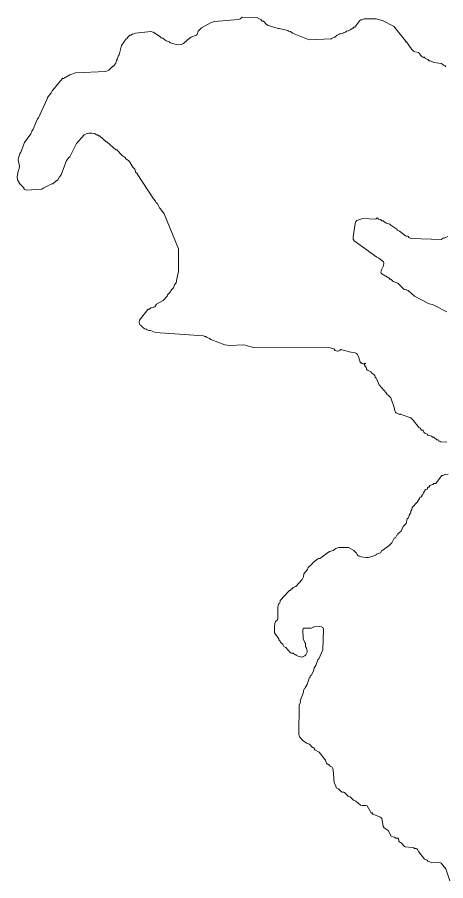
# Model space of a CAD drawing. Header units: inches. Extents: x -230 to 1081, y -574 to 1166.
# Drawn here: x 708.3 to 796.6, y -336.1 to -158 of the extents above; entities that cross this region are included whole.
import ezdxf

# ---------------------------------------------------------------- set-up
doc = ezdxf.new("R2010")
doc.units = ezdxf.units.IN
doc.header["$MEASUREMENT"] = 0
doc.layers.add('Layer 1', color=7, linetype='Continuous')

# ---------------------------------------------------------------- blocks, each defined once
blk = doc.blocks.new('block 2')
at = {"layer": 'Layer 1', "lineweight": 0}
for points in [[(796.61, -168.21), (796.36, -167.92), (796.15, -167.82), (795.72, -167.5), (794.13, -167.29), (793.39, -166.97), (793.23, -166.98), (793.18, -166.97), (793.1, -166.91), (792.86, -166.65), (792.33, -166.44), (792.31, -166.4), (792.26, -166.27), (792.23, -166.23), (792.15, -166.22), (791.98, -166.24), (791.91, -166.23), (791.74, -166.12), (791.34, -165.75), (791.31, -165.67), (791.13, -165.37), (790.99, -165.25), (790.18, -165.1), (789.95, -164.99), (789.58, -164.64), (788.52, -163.05), (788.48, -163.04), (788.35, -163.06), (788.31, -163.05), (788.3, -163.01), (788.32, -162.88), (788.31, -162.84), (786.05, -160.04), (786.01, -159.92), (785.98, -159.88), (783.54, -158.66), (782.27, -158.32), (779.79, -158.32), (779.27, -158.51), (779.15, -158.5), (779.1, -158.5), (778.88, -158.65), (777.83, -159.98), (777.79, -159.99), (777.67, -159.98), (777.62, -159.98), (777.59, -160.02), (777.54, -160.15), (777.51, -160.19), (777.46, -160.2), (777.35, -160.19), (777.3, -160.19), (777.27, -160.23), (777.22, -160.36), (777.19, -160.41), (777.15, -160.42), (777.03, -160.4), (776.98, -160.41), (776.94, -160.45), (776.85, -160.59), (776.71, -160.63), (776.69, -160.66), (776.69, -160.69), (776.66, -160.72), (776.53, -160.78), (776.13, -160.83), (775.92, -161.04), (775.5, -161.15), (775.45, -161.17), (775.43, -161.2), (775.41, -161.23), (775.39, -161.25), (774.76, -161.36), (774.53, -161.53), (774.17, -161.68), (773.7, -162.1), (773.6, -162.14), (773.28, -162.21), (773.05, -162.38), (772.96, -162.42), (768.41, -162.63), (765.02, -161.25), (764.59, -160.93), (764.17, -160.83), (764.12, -160.8), (764.1, -160.77), (764.08, -160.74), (764.06, -160.72), (762.26, -160.3), (762.05, -160.3), (759.94, -159.66), (759.62, -159.45), (759.09, -158.82), (758.99, -158.77), (758.77, -158.75), (758.67, -158.71), (758.57, -158.63), (758.43, -158.46), (758, -158.2), (757.87, -158.17), (757.85, -158.14), (757.84, -158.1), (757.82, -158.08), (754.64, -157.97), (754.52, -158.02), (754.22, -158.29), (753.85, -158.45), (748.92, -158.82), (748.08, -159.09), (746.2, -160.13), (745.54, -160.83), (745.34, -161.51), (745.22, -161.68), (744.05, -162.1), (744.05, -162.12), (744.06, -162.18), (744.05, -162.21), (744.01, -162.22), (743.89, -162.2), (743.84, -162.21), (742.52, -163.37), (742.04, -163.58), (741.4, -163.63), (740.75, -163.55), (739.82, -163.26), (739.75, -163.21), (739.66, -163.09), (739.61, -163.05), (738.97, -162.84), (738.23, -162.31), (738.15, -162.28), (737.99, -162.24), (737.91, -162.21), (737.59, -161.88), (736.25, -161.05), (735.79, -160.93), (732.62, -161.25), (732.02, -161.46), (731.67, -161.68), (731.63, -161.69), (731.5, -161.67), (731.45, -161.68), (731.03, -162.09), (730.92, -162.31), (730.89, -162.33), (730.71, -162.42), (729.77, -163.78), (729.23, -165.7), (729.02, -166.02), (728.91, -166.55), (728.7, -166.86), (728.54, -167.41), (728.15, -167.96), (728.07, -168.03), (727.98, -168.06), (727.11, -168.88), (726.51, -169.17), (720.23, -169.41), (719.07, -169.83), (717.79, -170.57), (717.75, -170.58), (717.63, -170.56), (717.58, -170.57), (715.46, -173.11), (715.25, -173.53), (714.51, -174.49), (714.47, -174.59), (714.44, -174.81), (712.61, -178.72), (712.39, -178.93), (711.55, -181.05), (711.23, -181.48), (711.02, -182), (709.75, -183.8), (709.02, -185.82), (708.77, -186.17), (708.48, -186.98), (708.45, -187.4), (708.69, -188.68), (708.62, -189.16), (708.41, -189.71), (708.25, -190.9), (708.32, -191.47), (708.62, -192.04), (708.66, -192.2), (708.69, -192.28), (709.56, -193.11), (709.64, -193.23), (709.63, -193.4), (709.64, -193.44), (710.18, -193.64), (713.35, -193.44), (713.56, -193.23), (715.36, -192.34), (715.57, -192.32), (715.68, -192.28), (716.1, -191.85), (716.63, -191.53), (716.95, -190.9), (717.27, -190.48), (718.43, -187.51), (718.71, -187.19), (718.79, -186.96), (718.89, -186.89), (718.99, -186.83), (719.07, -186.77), (720.49, -184.01), (722.03, -182.24), (722.45, -182), (723.02, -181.87), (723.64, -181.86), (724.19, -181.97), (724.57, -182.22), (724.61, -182.23), (724.74, -182.21), (724.78, -182.22), (724.99, -182.43), (725.03, -182.44), (725.16, -182.42), (725.21, -182.43), (726.48, -183.59), (726.55, -183.63), (726.72, -183.67), (726.79, -183.7), (728.59, -185.29), (728.63, -185.3), (728.76, -185.28), (728.81, -185.29), (729.87, -186.45), (730.5, -186.88), (730.54, -186.98), (730.56, -187.08), (730.61, -187.16), (730.77, -187.21), (730.79, -187.24), (730.79, -187.27), (730.82, -187.3), (731.19, -187.54), (731.45, -187.83), (732.09, -188.89), (732.51, -189.31), (732.58, -189.48), (732.65, -189.87), (732.72, -190.05), (732.76, -190.06), (732.89, -190.04), (732.94, -190.05), (732.95, -190.09), (732.93, -190.22), (732.94, -190.26), (736.32, -195.45), (736.75, -195.88), (736.78, -195.95), (736.82, -196.11), (736.85, -196.19), (736.92, -196.25), (737.1, -196.35), (737.17, -196.4), (737.28, -196.72), (737.59, -197.25), (737.81, -197.46), (738.55, -198.52), (741.52, -205.72), (741.51, -210.49), (741.3, -211.23), (741.3, -211.44), (741.28, -211.48), (741.24, -211.52), (741.19, -211.55), (740.98, -212.71), (740.67, -213.13), (740.45, -213.77), (740.03, -214.19), (739.71, -214.72), (739.29, -215.15), (739.25, -215.22), (739.22, -215.39), (739.18, -215.46), (738.3, -216.36), (736.96, -217.16), (736.58, -217.66), (736.43, -217.79), (736.28, -217.85), (735.79, -217.9), (735.72, -217.95), (735.64, -218.06), (735.58, -218.11), (735.48, -218.15), (735.26, -218.17), (735.16, -218.22), (733.42, -220.47), (733.35, -220.87), (733.46, -221.29), (733.55, -221.4), (733.65, -221.48), (733.89, -221.6), (733.99, -221.82), (734.33, -222.1), (734.51, -222.2), (734.86, -222.27), (734.93, -222.34), (734.98, -222.41), (735.05, -222.45), (735.37, -222.56), (735.45, -222.57), (735.61, -222.55), (735.69, -222.56), (736.74, -222.99), (746.65, -223.67), (746.91, -223.83), (746.96, -223.84), (747.12, -223.83), (747.17, -223.85), (747.2, -223.88), (747.21, -223.91), (747.23, -223.93), (747.89, -224.21), (748.18, -224.46), (751.04, -225.52), (751.98, -225.66), (754.96, -225.52), (756.97, -226.05), (772.75, -226.16), (773.49, -226.37), (773.58, -226.44), (773.72, -226.62), (773.81, -226.69), (774.27, -226.87), (774.43, -226.86), (774.82, -226.64), (774.97, -226.47), (775.04, -226.48), (775.19, -226.56), (776.53, -226.92), (776.66, -227), (777.88, -227.21), (778.15, -227.32), (778.29, -227.47), (778.57, -227.94), (778.96, -229.11), (779.1, -229.23), (779.23, -229.26), (779.38, -229.4), (779.52, -229.44), (779.74, -229.42), (779.96, -229.29), (780.05, -229.33), (780.04, -229.38), (779.84, -229.54), (779.86, -229.74), (780.16, -230.18), (780.22, -230.51), (780.26, -230.6), (780.43, -230.75), (781.11, -231.13), (781.34, -231.38), (781.76, -231.68), (781.94, -231.89), (782.06, -232.19), (782.23, -232.39), (782.3, -232.56), (782.33, -232.58), (782.36, -232.6), (782.38, -232.62), (782.83, -233.81), (784.31, -235.4), (784.5, -235.79), (784.53, -235.82), (784.71, -235.9), (785.24, -236.43), (785.98, -238.46), (786.06, -239.12), (786.19, -239.39), (786.36, -239.54), (786.94, -239.82), (787.01, -239.83), (787.18, -239.81), (787.25, -239.82), (787.3, -239.84), (787.32, -239.87), (787.33, -239.9), (787.36, -239.92), (789.36, -240.58), (789.89, -241.05), (791.02, -242.55), (791.17, -242.67), (791.32, -242.74), (791.59, -243.1), (791.67, -243.13), (791.84, -243.16), (791.91, -243.2), (791.99, -243.31), (792.07, -243.53), (792.12, -243.63), (792.28, -243.76), (792.76, -243.95), (792.79, -243.98), (792.83, -244.12), (792.86, -244.16), (793.71, -244.37), (793.74, -244.41), (793.79, -244.54), (793.82, -244.58), (793.89, -244.59), (794.06, -244.57), (794.13, -244.58), (794.77, -245.11), (794.82, -245.12), (794.93, -245.1), (794.98, -245.11), (795.1, -245.2), (795.16, -245.3), (795.23, -245.38), (795.46, -245.44), (795.48, -245.48), (795.49, -245.51), (795.51, -245.53), (796.78, -245.64)], [(797.1, -252.2), (796.41, -252.25), (795.95, -252.45), (795.8, -252.48), (795.72, -252.52), (794.56, -254.11), (794.47, -254.13), (794.13, -254.11), (793.92, -254.32), (793.29, -254.53), (793.25, -254.6), (793.22, -254.78), (793.18, -254.85), (793.11, -254.89), (792.93, -254.92), (792.86, -254.96), (792.83, -255.03), (792.8, -255.21), (792.76, -255.27), (792.68, -255.31), (792.51, -255.34), (792.44, -255.38), (791.98, -256.09), (791.87, -256.36), (791.83, -256.42), (791.7, -256.54), (791.66, -256.62), (791.63, -256.79), (791.59, -256.86), (791.52, -256.9), (791.35, -256.93), (791.28, -256.97), (791.23, -257.04), (791.2, -257.21), (790.7, -258.01), (789.69, -259.09), (789.58, -259.51), (789.37, -259.83), (789.36, -259.88), (789.37, -260.04), (789.33, -260.24), (789.05, -260.67), (788.95, -261.1), (788.87, -261.18), (788.69, -261.32), (788.63, -261.42), (788.42, -262.37), (787.78, -263), (787.36, -263.96), (786.72, -264.49), (786.71, -264.53), (786.73, -264.65), (786.72, -264.7), (786.69, -264.72), (786.51, -264.8), (786.19, -265.33), (786.16, -265.36), (786.02, -265.41), (785.98, -265.44), (785.44, -266.35), (784.89, -266.94), (783.6, -267.91), (783.49, -267.94), (783.44, -267.98), (783.12, -268.4), (782.92, -268.53), (782.28, -268.72), (782.25, -268.76), (782.2, -268.89), (782.17, -268.93), (780.69, -269.36), (780.17, -269.39), (779.16, -269.29), (778.89, -269.14), (778.85, -269.13), (778.72, -269.15), (778.68, -269.14), (778.53, -269.04), (778.29, -268.8), (778.16, -268.53), (777.62, -267.98), (776.56, -267.34), (774.44, -267.34), (774.14, -267.44), (773.91, -267.56), (773.38, -267.98), (772.64, -268.19), (770.63, -269.57), (770.53, -269.61), (770.32, -269.63), (770.21, -269.67), (769.25, -270.42), (768.94, -270.84), (768.19, -271.47), (768.15, -271.57), (768.09, -271.9), (767.35, -272.75), (767.24, -273.38), (766.95, -273.94), (765.65, -275.39), (765.12, -275.6), (765.09, -275.64), (765.05, -275.77), (765.02, -275.82), (764.94, -275.85), (764.77, -275.89), (764.7, -275.92), (764.67, -275.96), (764.62, -276.09), (764.59, -276.13), (764.52, -276.17), (764.35, -276.2), (764.28, -276.24), (762.48, -278.25), (762.42, -278.4), (762.4, -278.66), (762.37, -278.78), (762.33, -278.81), (762.2, -278.85), (762.16, -278.89), (761.99, -279.6), (761.95, -282.06), (761.87, -282.24), (761.52, -282.59), (761.36, -283.04), (761.26, -283.65), (761.31, -284.92), (762.16, -286.19), (762.17, -286.23), (762.15, -286.36), (762.16, -286.4), (762.44, -286.63), (762.55, -286.89), (763.01, -287.36), (763.22, -287.78), (763.64, -287.99), (764.59, -289.05), (764.73, -289.11), (765.12, -289.16), (765.29, -289.23), (765.5, -289.41), (765.7, -289.5), (765.73, -289.53), (765.74, -289.56), (765.76, -289.58), (766.84, -289.92), (767.13, -289.9), (767.15, -289.88), (767.17, -289.85), (767.19, -289.82), (767.51, -289.66), (767.74, -289.45), (767.9, -289.2), (767.98, -288.94), (767.95, -288.2), (767.89, -288.07), (767.77, -287.89), (767.7, -287.7), (767.67, -287.14), (767.5, -286.91), (767.19, -286.18), (767.13, -284.28), (767.24, -283.97), (768.83, -283.97), (769.2, -283.85), (769.22, -283.81), (769.23, -283.78), (769.25, -283.76), (769.4, -283.71), (770.51, -283.61), (770.96, -283.66), (771.24, -283.85), (771.37, -284.18), (771.26, -288.42), (770.42, -290.32), (770.21, -290.53), (769.78, -291.7), (769.46, -292.12), (769.31, -292.83), (768.83, -293.71), (768.78, -293.74), (768.65, -293.79), (768.62, -293.82), (768.6, -293.88), (768.63, -294.06), (768.62, -294.13), (768.58, -294.16), (768.45, -294.21), (768.41, -294.24), (768.3, -294.87), (768.28, -294.89), (768.25, -294.91), (768.22, -294.93), (767.99, -295.56), (767.88, -295.72), (767.87, -295.77), (767.88, -295.88), (767.88, -295.93), (767.84, -295.96), (767.71, -296.01), (767.67, -296.04), (767.65, -296.09), (767.67, -296.2), (767.67, -296.25), (767.63, -296.28), (767.49, -296.33), (767.45, -296.36), (767.24, -296.89), (767.24, -297.2), (766.6, -298.97), (766.61, -299.14), (766.61, -299.21), (766.34, -299.85), (766.33, -305.87), (766.5, -306.42), (767.14, -307.16), (767.88, -307.69), (768.51, -307.9), (769.04, -308.53), (769.14, -308.59), (769.37, -308.67), (769.46, -308.74), (769.47, -308.76), (769.46, -308.85), (769.56, -309.04), (770.52, -309.57), (771.79, -311.18), (771.93, -311.67), (772.01, -311.81), (772.43, -312.13), (772.55, -312.18), (772.75, -312.45), (773.17, -312.66), (773.24, -312.76), (773.38, -313.19), (773.59, -315.84), (773.91, -316.47), (773.97, -316.8), (774.02, -316.9), (774.1, -316.97), (774.44, -317.11), (775.08, -317.74), (775.23, -317.79), (775.58, -317.81), (775.71, -317.85), (776.45, -318.59), (776.58, -318.66), (776.86, -318.74), (776.98, -318.8), (777.58, -319.45), (778.02, -319.64), (778.99, -320.5), (779.35, -320.55), (780.05, -320.52), (780.37, -320.6), (781.22, -322.09), (781.26, -322.1), (781.38, -322.08), (781.43, -322.09), (781.45, -322.12), (781.51, -322.25), (781.54, -322.3), (783.13, -322.98), (783.44, -323.25), (783.65, -324.84), (783.89, -325.13), (784.71, -325.69), (784.75, -325.76), (784.82, -326), (785.35, -326.85), (785.47, -326.92), (785.98, -327.06), (786.3, -327.27), (786.38, -327.29), (786.63, -327.26), (786.72, -327.27), (786.82, -327.41), (786.88, -327.74), (786.94, -327.91), (787.05, -328.04), (787.46, -328.33), (788.02, -328.95), (788.21, -329.07), (789.68, -329.18), (790.01, -329.29), (790.16, -329.38), (790.48, -329.43), (790.64, -329.5), (790.74, -329.6), (790.96, -330.03), (792.23, -331.61), (792.36, -331.69), (792.76, -331.83), (792.79, -331.86), (792.83, -332), (792.86, -332.04), (793.29, -332.14), (793.58, -332.31), (793.71, -332.36), (795.07, -332.29), (795.51, -332.36), (795.63, -332.44), (796.57, -333.63), (797.42, -336.06)], [(796.78, -218.75), (793.83, -217.18), (793.18, -217.05), (790.11, -215.46), (788.81, -214.35), (788.57, -214.28), (788.55, -214.25), (788.54, -214.21), (788.52, -214.19), (787.99, -214.09), (786.72, -212.82), (785.77, -212.5), (785.24, -211.97), (785.2, -211.96), (785.08, -211.97), (785.03, -211.97), (784.92, -211.76), (783.42, -210.86), (783.3, -210.75), (783.23, -210.59), (783.33, -210.06), (783.76, -209.22), (783.85, -208.71), (783.75, -208.41), (782.81, -207.63), (782.4, -207.48), (777.69, -204.09), (777.51, -203.71), (777.5, -203.34), (777.9, -200.5), (778.04, -200.11), (778.26, -199.92), (778.65, -199.72), (779.52, -199.48), (782.06, -199.58), (782.22, -199.52), (782.39, -199.39), (782.49, -199.37), (782.7, -199.58), (783.12, -199.69), (783.19, -199.74), (783.28, -199.85), (783.33, -199.9), (783.44, -199.94), (783.65, -199.97), (783.76, -200), (784.29, -200.43), (785.03, -200.64), (785.24, -200.85), (786.51, -201.7), (786.54, -201.74), (786.59, -201.87), (786.62, -201.91), (787.04, -202.12), (788.31, -203.08), (788.46, -203.13), (788.72, -203.15), (788.84, -203.18), (788.87, -203.22), (788.92, -203.35), (788.95, -203.39), (789.48, -203.6), (795.62, -203.8), (796.04, -203.5), (796.08, -203.49), (796.25, -203.5), (797.04, -203.21)]]:
    blk.add_lwpolyline(points, dxfattribs=at)

msp = doc.modelspace()

# ---------------------------------------------------------------- block references
at = {"layer": 'Layer 1'}
msp.add_blockref('block 2', (0, 0), dxfattribs=at)

doc.saveas('drawing.dxf')
